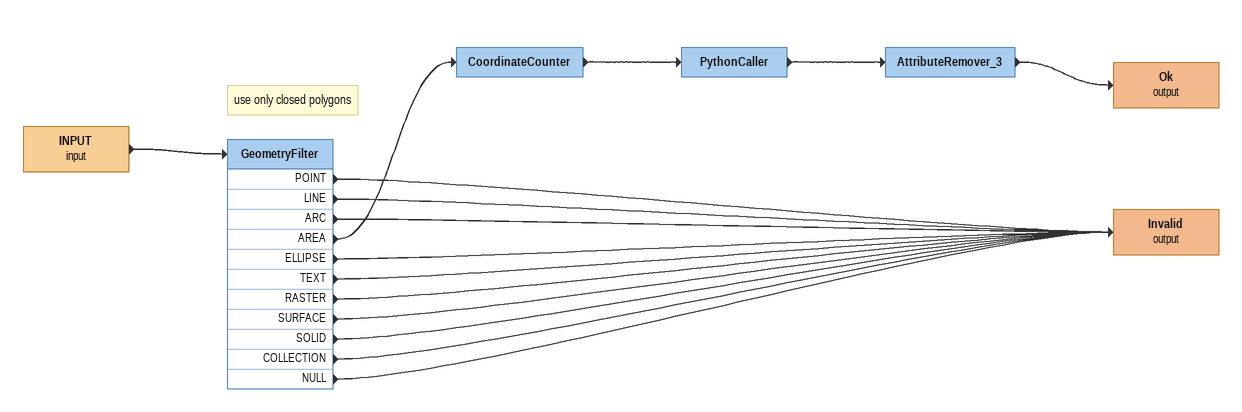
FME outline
INPUT (input)
    -> GeometryFilter
Note: use only closed polygons
GeometryFilter
    POINT -> Invalid (output)
    LINE -> Invalid (output)
    ARC -> Invalid (output)
    AREA -> CoordinateCounter
    ELLIPSE -> Invalid (output)
    TEXT -> Invalid (output)
    RASTER -> Invalid (output)
    SURFACE -> Invalid (output)
    SOLID -> Invalid (output)
    COLLECTION -> Invalid (output)
    NULL -> Invalid (output)
CoordinateCounter
    -> PythonCaller
PythonCaller
    -> AttributeRemover_3
AttributeRemover_3
    -> Ok (output)
Ok (output)
Invalid (output)
